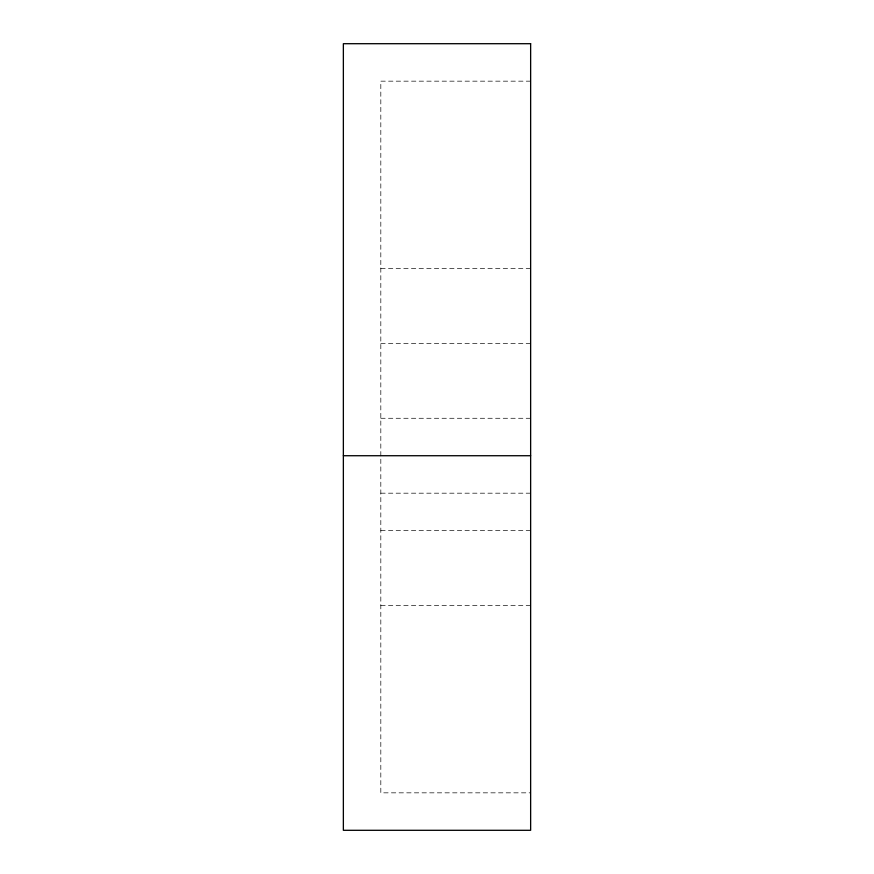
<?xml version="1.0" encoding="UTF-8"?>
<svg xmlns="http://www.w3.org/2000/svg" width="874" height="874" viewBox="0 0 874 874"><rect width="100%" height="100%" fill="white"/><g stroke="black" fill="none" stroke-linecap="round" stroke-linejoin="round"><path stroke-width="0.66" stroke-dasharray="4.37 3.28" d="M530.638 81.162L380.813 81.162L380.813 792.838L530.638 792.838M380.813 268.438L530.638 268.438M380.813 343.362L530.638 343.362M380.813 418.275L530.638 418.275M380.813 493.187L530.638 493.187M380.813 530.638L530.638 530.638M380.813 605.562L530.638 605.562"/><path stroke-width="1.31" d="M343.362 455.725L530.638 455.725M530.638 43.7L343.362 43.7L343.362 830.3L530.638 830.3L530.638 43.7"/></g></svg>
